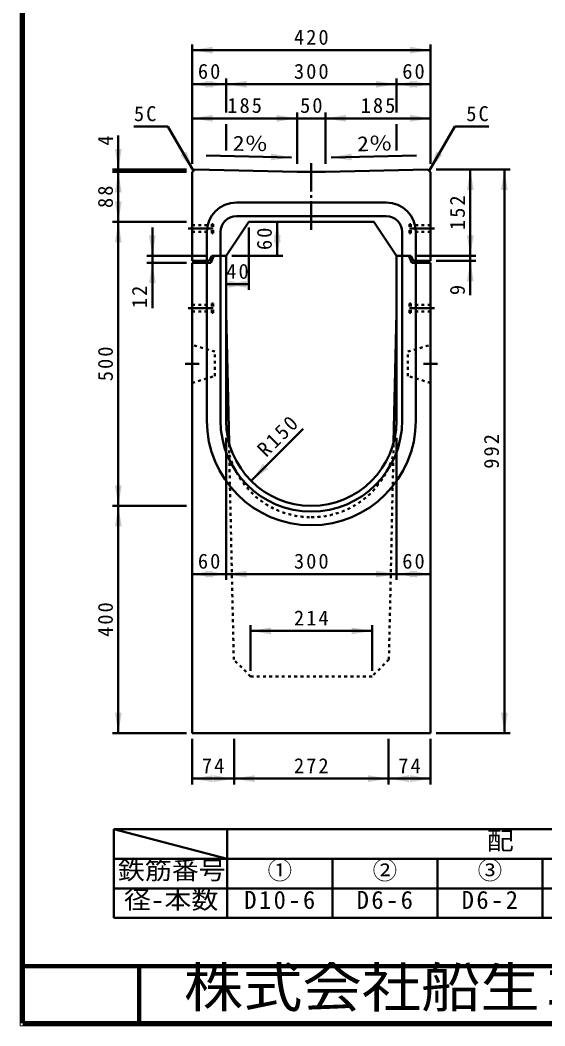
# Model space of a CAD drawing. Units: millimetres, scale not verified. Extents: x 100 to 4105, y 100 to 2870.
# Drawn here: x 100 to 1024, y 100 to 1870 of the extents above; entities that cross this region are included whole.
import ezdxf
from ezdxf.enums import TextEntityAlignment as Align

# ---------------------------------------------------------------- set-up
doc = ezdxf.new("R2010")
doc.units = ezdxf.units.MM
doc.header["$LTSCALE"] = 5
doc.header["$PDMODE"] = 32
doc.header["$PDSIZE"] = 2.5
doc.linetypes.add('USER1', pattern=[13.4, 10, -1.2, 1, -1.2])
doc.linetypes.add('USER2', pattern=[2.2, 1, -1.2])
doc.layers.add('V-nasSTD', color=7, linetype='Continuous', lineweight=35)
doc.styles.add('ＭＳ ゴシック', font='')
doc.styles.get('ＭＳ ゴシック').set_extended_font_data('MS Gothic')

msp = doc.modelspace()

# ---------------------------------------------------------------- hatches: boundary and pattern name
at = {"layer": 'V-nasSTD'}
for points in [[(438.969, 1823.045), (402.969, 1817.045), (438.969, 1811.045)], [(786.969, 1811.045), (822.969, 1817.045), (786.969, 1823.045)], [(438.969, 1763.045), (402.969, 1757.045), (438.969, 1751.045)], [(426.969, 1751.045), (462.969, 1757.045), (426.969, 1763.045)], [(498.969, 1763.045), (462.969, 1757.045), (498.969, 1751.045)], [(726.969, 1751.045), (762.969, 1757.045), (726.969, 1763.045)], [(798.969, 1763.045), (762.969, 1757.045), (798.969, 1751.045)], [(786.969, 1751.045), (822.969, 1757.045), (786.969, 1763.045)], [(438.969, 1703.045), (402.969, 1697.045), (438.969, 1691.045)], [(551.969, 1691.045), (587.969, 1697.045), (551.969, 1703.045)], [(673.969, 1703.045), (637.969, 1697.045), (673.969, 1691.045)], [(786.969, 1691.045), (822.969, 1697.045), (786.969, 1703.045)], [(266.969, 1643.045), (272.969, 1607.045), (278.969, 1643.045)], [(392.666, 1638.722), (405.469, 1604.545), (382.273, 1632.722)], [(542.079, 1635.141), (577.941, 1628.364), (541.819, 1623.143)], [(683.86, 1635.141), (647.998, 1628.364), (684.119, 1623.143)], [(833.273, 1638.722), (820.469, 1604.545), (843.666, 1632.722)], [(278.969, 1567.045), (272.969, 1603.045), (266.969, 1567.045)], [(898.969, 1571.045), (892.969, 1607.045), (886.969, 1571.045)], [(958.969, 1571.045), (952.969, 1607.045), (946.969, 1571.045)], [(266.969, 1551.045), (272.969, 1515.045), (278.969, 1551.045)], [(278.969, 1479.045), (272.969, 1515.045), (266.969, 1479.045)], [(558.969, 1479.045), (552.969, 1515.045), (546.969, 1479.045)], [(338.969, 1491.045), (332.969, 1455.045), (326.969, 1491.045)], [(546.969, 1491.045), (552.969, 1455.045), (558.969, 1491.045)], [(886.969, 1491.045), (892.969, 1455.045), (898.969, 1491.045)], [(326.969, 1407.045), (332.969, 1443.045), (338.969, 1407.045)], [(886.969, 1410.045), (892.969, 1446.045), (898.969, 1410.045)], [(498.969, 1411.045), (462.969, 1405.045), (498.969, 1399.045)], [(466.969, 1399.045), (502.969, 1405.045), (466.969, 1411.045)], [(528.117, 1088.677), (506.903, 1058.979), (536.602, 1080.192)], [(266.969, 1051.045), (272.969, 1015.045), (278.969, 1051.045)], [(278.969, 979.045), (272.969, 1015.045), (266.969, 979.045)], [(438.969, 901.045), (402.969, 895.045), (438.969, 889.045)], [(426.969, 889.045), (462.969, 895.045), (426.969, 901.045)], [(498.969, 901.045), (462.969, 895.045), (498.969, 889.045)], [(726.969, 889.045), (762.969, 895.045), (726.969, 901.045)], [(798.969, 901.045), (762.969, 895.045), (798.969, 889.045)], [(786.969, 889.045), (822.969, 895.045), (786.969, 901.045)], [(541.969, 801.045), (505.969, 795.045), (541.969, 789.045)], [(683.969, 789.045), (719.969, 795.045), (683.969, 801.045)], [(266.969, 651.045), (272.969, 615.045), (278.969, 651.045)], [(946.969, 651.045), (952.969, 615.045), (958.969, 651.045)], [(438.969, 541.045), (402.969, 535.045), (438.969, 529.045)], [(440.969, 529.045), (476.969, 535.045), (440.969, 541.045)], [(512.969, 541.045), (476.969, 535.045), (512.969, 529.045)], [(712.969, 529.045), (748.969, 535.045), (712.969, 541.045)], [(784.969, 541.045), (748.969, 535.045), (784.969, 529.045)], [(786.969, 529.045), (822.969, 535.045), (786.969, 541.045)]]:
    msp.add_hatch(color=256, dxfattribs=at).paths.add_polyline_path(points)

# ---------------------------------------------------------------- linework, layer by layer
at = {"layer": 'V-nasSTD', "lineweight": 100}
for p, q in [((105, 2865), (105, 105)), ((105, 205), (4100, 205)), ((310, 205), (310, 105)), ((105, 105), (4100, 105))]:
    msp.add_line(p, q, dxfattribs=at)
at = {"layer": 'V-nasSTD', "lineweight": 50}
for p, q in [((402.969, 1617.045), (402.969, 1827.045)), ((822.969, 1617.045), (822.969, 1827.045)), ((402.969, 1817.045), (822.969, 1817.045)), ((402.969, 1757.045), (462.969, 1757.045)), ((462.969, 1707.045), (462.969, 1767.045)), ((462.969, 1757.045), (762.969, 1757.045)), ((762.969, 1707.045), (762.969, 1767.045)), ((762.969, 1757.045), (822.969, 1757.045)), ((587.969, 1617.045), (587.969, 1707.045)), ((637.969, 1617.045), (637.969, 1707.045)), ((360.469, 1682.487), (300.469, 1682.487)), ((360.469, 1682.487), (405.469, 1604.545)), ((402.969, 1697.045), (587.969, 1697.045)), ((462.969, 1686.645), (462.969, 1640.645)), ((587.969, 1697.045), (637.969, 1697.045)), ((637.969, 1697.045), (822.969, 1697.045)), ((762.969, 1686.645), (762.969, 1640.645)), ((865.469, 1682.487), (820.469, 1604.545)), ((865.469, 1682.487), (925.469, 1682.487)), ((272.969, 1667.045), (272.969, 1607.045)), ((577.941, 1628.364), (427.976, 1631.606)), ((647.998, 1628.364), (797.963, 1631.606)), ((392.969, 1607.045), (262.969, 1607.045)), ((392.969, 1603.045), (262.969, 1603.045)), ((272.969, 1603.045), (272.969, 1607.045)), ((272.969, 1515.045), (272.969, 1603.045)), ((407.969, 1607.045), (402.969, 1602.045)), ((402.969, 1446.045), (402.969, 1602.045)), ((587.969, 1603.045), (407.969, 1607.045)), ((587.969, 1603.045), (637.969, 1603.045)), ((637.969, 1603.045), (817.969, 1607.045)), ((822.969, 1602.045), (817.969, 1607.045)), ((822.969, 1446.045), (822.969, 1602.045)), ((832.969, 1607.045), (962.969, 1607.045)), ((892.969, 1455.045), (892.969, 1607.045)), ((952.969, 615.045), (952.969, 1607.045)), ((744.969, 1549.045), (480.969, 1549.045)), ((744.969, 1525.045), (480.969, 1525.045)), ((392.969, 1515.045), (262.969, 1515.045)), ((272.969, 1015.045), (272.969, 1515.045)), ((332.969, 1505.045), (332.969, 1455.045)), ((502.969, 1515.045), (462.969, 1455.045)), ((502.969, 1515.045), (722.969, 1515.045)), ((502.969, 1505.045), (502.969, 1395.045)), ((512.969, 1515.045), (592.969, 1515.045)), ((552.969, 1455.045), (552.969, 1515.045)), ((722.969, 1515.045), (762.969, 1455.045)), ((428.969, 1446.045), (428.969, 1497.045)), ((452.969, 1455.045), (452.969, 1497.045)), ((772.969, 1455.045), (772.969, 1497.045)), ((796.969, 1446.045), (796.969, 1497.045)), ((427.969, 1455.045), (322.969, 1455.045)), ((332.969, 1443.045), (332.969, 1455.045)), ((432.969, 1446.045), (437.969, 1455.045)), ((440.969, 1455.045), (435.969, 1443.045)), ((437.969, 1455.045), (462.969, 1455.045)), ((462.969, 1455.045), (440.969, 1455.045)), ((452.969, 1165.045), (452.969, 1455.045)), ((462.969, 1455.045), (462.969, 1165.045)), ((472.969, 1455.045), (562.969, 1455.045)), ((787.969, 1455.045), (762.969, 1455.045)), ((762.969, 1455.045), (762.969, 1165.045)), ((762.969, 1455.045), (784.969, 1455.045)), ((772.969, 1455.045), (772.969, 1165.045)), ((784.969, 1455.045), (789.969, 1443.045)), ((792.969, 1446.045), (787.969, 1455.045)), ((797.969, 1455.045), (902.969, 1455.045)), ((892.969, 1446.045), (892.969, 1455.045)), ((392.969, 1443.045), (322.969, 1443.045)), ((332.969, 1363.045), (332.969, 1443.045)), ((402.969, 1446.045), (432.969, 1446.045)), ((402.969, 1443.045), (402.969, 615.045)), ((435.969, 1443.045), (402.969, 1443.045)), ((428.969, 1165.045), (428.969, 1443.045)), ((789.969, 1443.045), (822.969, 1443.045)), ((822.969, 1446.045), (792.969, 1446.045)), ((796.969, 1443.045), (796.969, 1165.045)), ((822.969, 1443.045), (822.969, 615.045)), ((832.969, 1446.045), (902.969, 1446.045)), ((892.969, 1386.045), (892.969, 1446.045)), ((462.969, 1405.045), (502.969, 1405.045)), ((467.965, 1126.654), (462.969, 1355.045)), ((757.973, 1126.654), (762.969, 1355.045)), ((506.903, 1058.979), (598.827, 1150.903)), ((462.969, 885.045), (462.969, 1135.045)), ((762.969, 885.045), (762.969, 1135.045)), ((392.969, 1015.045), (262.969, 1015.045)), ((272.969, 615.045), (272.969, 1015.045)), ((402.969, 895.045), (462.969, 895.045)), ((462.969, 895.045), (762.969, 895.045)), ((762.969, 895.045), (822.969, 895.045)), ((505.969, 805.045), (505.969, 725.045)), ((719.969, 805.045), (719.969, 725.045)), ((505.969, 795.045), (719.969, 795.045)), ((392.969, 615.045), (262.969, 615.045)), ((402.969, 615.045), (822.969, 615.045)), ((402.969, 605.045), (402.969, 525.045)), ((476.969, 605.045), (476.969, 525.045)), ((748.969, 605.045), (748.969, 525.045)), ((822.969, 605.045), (822.969, 525.045)), ((832.969, 615.045), (962.969, 615.045)), ((402.969, 535.045), (476.969, 535.045)), ((476.969, 535.045), (748.969, 535.045)), ((748.969, 535.045), (822.969, 535.045)), ((265, 446), (265, 394)), ((465, 446), (265, 446)), ((265, 446), (465, 394)), ((465, 394), (465, 446)), ((650, 446), (465, 446)), ((835, 446), (650, 446)), ((1020, 446), (835, 446)), ((1205, 446), (1020, 446)), ((265, 394), (430, 394)), ((265, 394), (265, 342)), ((465, 394), (265, 394)), ((465, 394), (650, 394)), ((465, 342), (465, 394)), ((465, 394), (465, 342)), ((650, 394), (835, 394)), ((650, 342), (650, 394)), ((650, 394), (650, 342)), ((835, 394), (1020, 394)), ((835, 342), (835, 394)), ((835, 394), (835, 342)), ((1020, 394), (1205, 394)), ((1020, 342), (1020, 394)), ((1020, 394), (1020, 342)), ((265, 342), (265, 290)), ((465, 342), (265, 342)), ((465, 342), (650, 342)), ((465, 290), (465, 342)), ((465, 342), (465, 290)), ((650, 342), (835, 342)), ((650, 290), (650, 342)), ((650, 342), (650, 290)), ((835, 342), (1020, 342)), ((835, 290), (835, 342)), ((835, 342), (835, 290)), ((1020, 342), (1205, 342)), ((1020, 290), (1020, 342)), ((1020, 342), (1020, 290)), ((265, 290), (465, 290)), ((465, 290), (650, 290)), ((650, 290), (835, 290)), ((835, 290), (1020, 290)), ((1020, 290), (1205, 290))]:
    msp.add_line(p, q, dxfattribs=at)
at = {"layer": 'V-nasSTD', "linetype": 'USER1', "lineweight": 50}
for p, q in [((612.969, 1618.045), (612.969, 1500.045)), ((395.969, 1503.045), (439.969, 1503.045)), ((785.969, 1503.045), (829.969, 1503.045)), ((395.969, 1363.045), (439.969, 1363.045)), ((829.969, 1363.045), (785.969, 1363.045)), ((415.469, 1265.045), (390.469, 1265.045)), ((810.469, 1265.045), (835.469, 1265.045))]:
    msp.add_line(p, q, dxfattribs=at)
at = {"layer": 'V-nasSTD', "linetype": 'USER2', "lineweight": 50}
for p, q in [((402.969, 1509.045), (437.969, 1509.045)), ((437.969, 1511.045), (437.969, 1495.045)), ((437.969, 1511.045), (439.969, 1511.045)), ((439.969, 1511.045), (439.969, 1495.045)), ((787.969, 1511.045), (785.969, 1511.045)), ((785.969, 1511.045), (785.969, 1495.045)), ((787.969, 1511.045), (787.969, 1495.045)), ((822.969, 1509.045), (787.969, 1509.045)), ((402.969, 1497.045), (437.969, 1497.045)), ((437.969, 1495.045), (439.969, 1495.045)), ((787.969, 1495.045), (785.969, 1495.045)), ((822.969, 1497.045), (787.969, 1497.045)), ((402.969, 1369.045), (437.969, 1369.045)), ((437.969, 1371.045), (437.969, 1355.045)), ((437.969, 1371.045), (439.969, 1371.045)), ((439.969, 1371.045), (439.969, 1355.045)), ((787.969, 1371.045), (785.969, 1371.045)), ((785.969, 1371.045), (785.969, 1355.045)), ((787.969, 1371.045), (787.969, 1355.045)), ((822.969, 1369.045), (787.969, 1369.045)), ((402.969, 1357.045), (437.969, 1357.045)), ((437.969, 1355.045), (439.969, 1355.045)), ((787.969, 1355.045), (785.969, 1355.045)), ((822.969, 1357.045), (787.969, 1357.045)), ((442.969, 1286.545), (402.969, 1298.545)), ((782.969, 1286.545), (822.969, 1298.545)), ((442.969, 1243.545), (442.969, 1286.545)), ((782.969, 1243.545), (782.969, 1286.545)), ((402.969, 1231.545), (442.969, 1243.545)), ((822.969, 1231.545), (782.969, 1243.545)), ((476.321, 744.693), (467.965, 1126.654)), ((749.618, 744.693), (757.973, 1126.654)), ((505.969, 715.045), (476.321, 744.693)), ((749.618, 744.693), (719.969, 715.045)), ((719.969, 715.045), (505.969, 715.045))]:
    msp.add_line(p, q, dxfattribs=at)
at = {"layer": 'V-nasSTD', "lineweight": 13}
msp.add_lwpolyline([(100, 100), (100, 2870), (4105, 2870), (4105, 100)], close=True, dxfattribs=at)
at = {"layer": 'V-nasSTD', "lineweight": 50}
for centre, radius, start, end in [((480.969, 1497.045), 52, 90, 180), ((744.969, 1497.045), 52, 0, 90), ((480.969, 1497.045), 28, 90, 180), ((744.969, 1497.045), 28, 0, 90), ((612.969, 1165.045), 184, 180, 270), ((612.969, 1165.045), 160, 180, 270), ((612.969, 1165.045), 150, 180, 270), ((612.969, 1165.045), 150, 270, 0), ((612.969, 1165.045), 160, 270, 0), ((612.969, 1165.045), 184, 270, 0)]:
    msp.add_arc(centre, radius, start, end, dxfattribs=at)
at = {"layer": 'V-nasSTD', "linetype": 'USER2', "lineweight": 50}
for start, end in [(195.52356, 270), (270, 344.47644)]:
    msp.add_arc((612.969, 1145.045), 150, start, end, dxfattribs=at)
at = {"layer": 'V-nasSTD'}
msp.add_point((612.969, 1515.045), dxfattribs=at)

# ---------------------------------------------------------------- texts
at = {"layer": 'V-nasSTD', "style": 'ＭＳ ゴシック'}
for s, p in [('4', (236.969, 1649.045)), ('9', (856.969, 1386.045))]:
    msp.add_text(s, height=26.39, rotation=90, dxfattribs=at).set_placement(p, align=Align.TOP_LEFT)
at = {"layer": 'V-nasSTD', "style": 'ＭＳ ゴシック', "width": 1.15}
for rotation, p in [(358.761, (474.943, 1666.599)), (1.239, (693.409, 1665.354))]:
    msp.add_text('2％', height=26.39, rotation=rotation, dxfattribs=at).set_placement(p, align=Align.TOP_LEFT)
at = {"layer": 'V-nasSTD', "style": 'ＭＳ ゴシック', "width": 1.1}
for s, height, p in [('配\u3000\u3000\u3000\u3000\u3000\u3000\u3000\u3000\u3000\u3000筋', 31.67, (922.04, 441.6)), ('鉄筋番号', 31.67, (272.12, 389.6)), ('径-本数', 31.67, (282.92, 337.6)), ('株式会社船生コンクリート工業', 69.65, (388.279, 202.55))]:
    msp.add_text(s, height=height, dxfattribs=at).set_placement(p, align=Align.TOP_LEFT)
at = {"layer": 'V-nasSTD', "style": 'ＭＳ ゴシック'}
for s, p in [('①', (535.9, 389.6)), ('②', (720.9, 389.6)), ('③', (905.9, 389.6))]:
    msp.add_text(s, height=31.67, dxfattribs=at).set_placement(p, align=Align.TOP_LEFT)
at = {"layer": 'V-nasSTD', "attachment_point": 1, "style": 'ＭＳ ゴシック'}
for s, insert, char_height in [('\\T1.2;420', (582.369, 1853.045), 26.39), ('\\T1.2;60', (413.169, 1793.045), 26.39), ('\\T1.2;300', (582.369, 1793.045), 26.39), ('\\T1.2;60', (773.169, 1793.045), 26.39), ('\\T1.2;5C', (300.469, 1718.487), 26.39), ('\\T1.2;185', (464.869, 1733.045), 26.39), ('\\T1.2;50', (593.169, 1733.045), 26.39), ('\\T1.2;185', (699.869, 1733.045), 26.39), ('\\T1.2;5C', (885.869, 1718.487), 26.39), ('\\T1.2;40', (463.169, 1441.045), 26.39), ('\\T1.2;60', (413.169, 931.045), 26.39), ('\\T1.2;300', (582.369, 931.045), 26.39), ('\\T1.2;60', (773.169, 931.045), 26.39), ('\\T1.2;214', (582.369, 831.045), 26.39), ('\\T1.2;74', (420.169, 571.045), 26.39), ('\\T1.2;272', (582.369, 571.045), 26.39), ('\\T1.2;74', (766.169, 571.045), 26.39), ('\\T1.2;D10-6', (494.86, 337.6), 31.67), ('\\T1.2;D6-6', (692.82, 337.6), 31.67), ('\\T1.2;D6-2', (877.82, 337.6), 31.67)]:
    msp.add_mtext(s, dxfattribs=dict(at, insert=insert, char_height=char_height))
at = {"layer": 'V-nasSTD', "char_height": 26.39, "attachment_point": 1, "style": 'ＭＳ ゴシック'}
for s, insert, rotation in [('\\T1.2;88', (236.969, 1539.245), 90), ('\\T1.2;152', (856.969, 1500.445), 90), ('\\T1.2;60', (516.969, 1465.245), 90), ('\\T1.2;12', (296.969, 1363.045), 90), ('\\T1.2;500', (236.969, 1234.445), 90), ('\\T1.2;R150', (514.823, 1117.81), 45), ('\\T1.2;992', (916.969, 1080.445), 90), ('\\T1.2;400', (236.969, 784.445), 90)]:
    msp.add_mtext(s, dxfattribs=dict(at, insert=insert, rotation=rotation))

doc.saveas('drawing.dxf')
